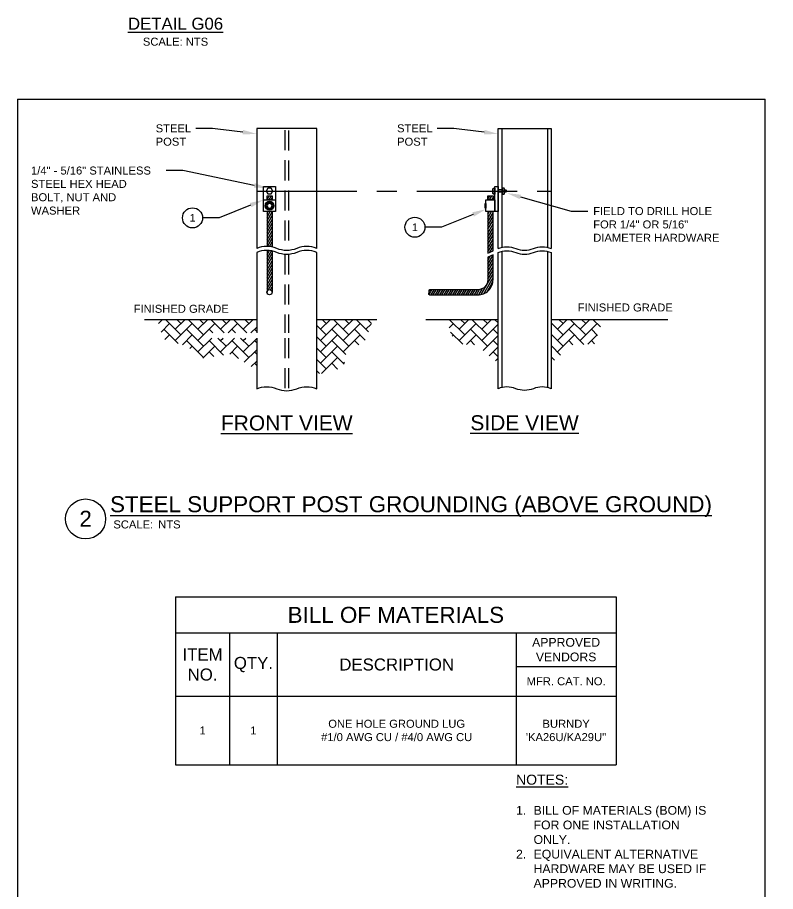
# Model space of a CAD drawing. Header units: feet. Extents: x 0.3 to 98.5, y -18.6 to 31.5.
# Drawn here: x 9.64 to 19.1, y 20.57 to 31.48 of the extents above; entities that cross this region are included whole.
import ezdxf
from ezdxf import colors
from ezdxf.entities.mleader import LeaderData, LeaderLine
from ezdxf.enums import TextEntityAlignment as Align
from ezdxf.math import Vec2, Vec3

# ---------------------------------------------------------------- set-up
doc = ezdxf.new("R2010")
doc.units = ezdxf.units.FT
doc.header["$MEASUREMENT"] = 0
doc.linetypes.add('CENTER', pattern=[2, 1.25, -0.25, 0.25, -0.25])
doc.linetypes.add('HIDDEN', pattern=[0.375, 0.25, -0.125])
for name, color, linetype in [('E-DETL', 1, 'Continuous'), ('G-ANNO-TEXT', 1, 'Continuous'), ('G-ANNO-TEXT @ 1', 1, 'Continuous'), ('G-DIMS', 7, 'Continuous')]:
    doc.layers.add(name, color=color, linetype=linetype)
doc.styles.add('NEI-A', font='arial.ttf')
doc.styles.get("Standard").update_dxf_attribs({"font": 'arial.ttf'})
pattern_1 = [(60, (-31.090365, -8.899585), (-0.02029747, 0.01171875), [])]

# ---------------------------------------------------------------- blocks, each defined once
blk = doc.blocks.new('_TagCircle')
at = {"color": 0, "linetype": 'ByBlock', "lineweight": -2, "transparency": 16777216}
blk.add_circle((0, 0), 0.125, dxfattribs=at)
at = {"color": 0, "transparency": 16777216, "style": 'NEI-A'}
blk.add_attdef('TAGNUMBER', text='', height=0.09375, dxfattribs=at).set_placement((0, -0.046875), align=Align.CENTER)
blk = doc.blocks.new('TRACKER_SUPPORT_POST_GROUNDING')
at = {"layer": 'E-DETL', "linetype": 'Continuous'}
h = blk.add_hatch(dxfattribs=at)
h.set_pattern_fill('ANSI31', color=3, scale=0.1875, angle=15)
h.set_pattern_definition([(60, (-31.380125, -8.899585), (-0.02029747, 0.01171875), [])])
h.paths.add_polyline_path([(1.529, 1.543), (1.529, 1.494), (1.594, 1.494), (1.594, 1.543)])
h = blk.add_hatch(dxfattribs=at)
h.set_pattern_fill('ANSI31', color=3, scale=0.1875, angle=15)
h.set_pattern_definition(pattern_1)
h.paths.add_polyline_path([(4.285, 1.544), (4.285, 1.495), (4.35, 1.495), (4.35, 1.544)])
at = {"layer": 'E-DETL'}
h = blk.add_hatch(dxfattribs=at)
h.set_pattern_fill('ANSI31', color=3, scale=0.1875, angle=15)
h.paths.add_polyline_path([(1.594, 1.348), (1.529, 1.348), (1.529, 0.912, -0.050428), (1.594, 0.904)])
at = {"layer": 'E-DETL', "linetype": 'Continuous'}
h = blk.add_hatch(dxfattribs=at)
h.set_pattern_fill('ANSI31', color=3, scale=0.1875, angle=15)
h.set_pattern_definition(pattern_1)
edge = h.paths.add_edge_path()
edge.add_arc((4.461, 0.524), 0.352, 108.3687, 119.9777, ccw=False)
edge.add_line((4.35, 0.858), (4.35, 1.348))
edge.add_line((4.35, 1.348), (4.285, 1.348))
edge.add_line((4.285, 1.348), (4.285, 0.829))
at = {"layer": 'E-DETL'}
h = blk.add_hatch(dxfattribs=at)
h.set_pattern_fill('ANSI31', color=3, scale=0.1875, angle=15)
h.paths.add_polyline_path([(1.594, 0.854, 0.050428), (1.529, 0.862), (1.529, 0.34, -1), (1.594, 0.34)])
h = blk.add_hatch(dxfattribs=at)
h.set_pattern_fill('ANSI31', color=3, scale=0.1875, angle=15)
h.set_pattern_definition([(60, (2.756166, 0.538673), (-0.02029747, 0.01171875), [])])
edge = h.paths.add_edge_path()
edge.add_line((4.35, 0.808), (4.285, 0.779))
edge.add_line((4.285, 0.779), (4.285, 0.497))
edge.add_arc((4.16, 0.497), 0.125, -90, 0, ccw=False)
edge.add_line((4.16, 0.372), (3.558, 0.372))
edge.add_line((3.558, 0.372), (3.556, 0.372))
edge.add_line((3.556, 0.372), (3.556, 0.372))
edge.add_line((3.556, 0.372), (3.557, 0.372))
edge.add_line((3.557, 0.372), (3.557, 0.372))
edge.add_line((3.557, 0.372), (3.557, 0.372))
edge.add_line((3.557, 0.372), (3.557, 0.372))
edge.add_line((3.557, 0.372), (3.557, 0.372))
edge.add_line((3.557, 0.372), (3.557, 0.372))
edge.add_line((3.557, 0.372), (3.558, 0.372))
edge.add_line((3.558, 0.372), (3.558, 0.372))
edge.add_line((3.558, 0.372), (3.558, 0.371))
edge.add_line((3.558, 0.371), (3.558, 0.371))
edge.add_line((3.558, 0.371), (3.558, 0.371))
edge.add_line((3.558, 0.371), (3.559, 0.371))
edge.add_line((3.559, 0.371), (3.559, 0.371))
edge.add_line((3.559, 0.371), (3.559, 0.371))
edge.add_line((3.559, 0.371), (3.559, 0.37))
edge.add_line((3.559, 0.37), (3.559, 0.37))
edge.add_line((3.559, 0.37), (3.56, 0.37))
edge.add_line((3.56, 0.37), (3.56, 0.37))
edge.add_line((3.56, 0.37), (3.56, 0.37))
edge.add_line((3.56, 0.37), (3.56, 0.369))
edge.add_line((3.56, 0.369), (3.56, 0.369))
edge.add_line((3.56, 0.369), (3.56, 0.369))
edge.add_line((3.56, 0.369), (3.561, 0.369))
edge.add_line((3.561, 0.369), (3.561, 0.368))
edge.add_line((3.561, 0.368), (3.561, 0.368))
edge.add_line((3.561, 0.368), (3.561, 0.368))
edge.add_line((3.561, 0.368), (3.561, 0.368))
edge.add_line((3.561, 0.368), (3.561, 0.367))
edge.add_line((3.561, 0.367), (3.561, 0.367))
edge.add_line((3.561, 0.367), (3.562, 0.367))
edge.add_line((3.562, 0.367), (3.562, 0.367))
edge.add_line((3.562, 0.367), (3.562, 0.366))
edge.add_line((3.562, 0.366), (3.562, 0.366))
edge.add_line((3.562, 0.366), (3.562, 0.366))
edge.add_line((3.562, 0.366), (3.562, 0.365))
edge.add_line((3.562, 0.365), (3.562, 0.365))
edge.add_line((3.562, 0.365), (3.563, 0.365))
edge.add_line((3.563, 0.365), (3.563, 0.364))
edge.add_line((3.563, 0.364), (3.563, 0.364))
edge.add_line((3.563, 0.364), (3.563, 0.364))
edge.add_line((3.563, 0.364), (3.563, 0.363))
edge.add_line((3.563, 0.363), (3.563, 0.363))
edge.add_line((3.563, 0.363), (3.563, 0.363))
edge.add_line((3.563, 0.363), (3.563, 0.362))
edge.add_line((3.563, 0.362), (3.563, 0.362))
edge.add_line((3.563, 0.362), (3.564, 0.362))
edge.add_line((3.564, 0.362), (3.564, 0.361))
edge.add_line((3.564, 0.361), (3.564, 0.361))
edge.add_line((3.564, 0.361), (3.564, 0.361))
edge.add_line((3.564, 0.361), (3.564, 0.36))
edge.add_line((3.564, 0.36), (3.564, 0.36))
edge.add_line((3.564, 0.36), (3.564, 0.36))
edge.add_line((3.564, 0.36), (3.564, 0.359))
edge.add_line((3.564, 0.359), (3.564, 0.359))
edge.add_line((3.564, 0.359), (3.564, 0.358))
edge.add_line((3.564, 0.358), (3.564, 0.358))
edge.add_line((3.564, 0.358), (3.564, 0.358))
edge.add_line((3.564, 0.358), (3.564, 0.357))
edge.add_line((3.564, 0.357), (3.564, 0.357))
edge.add_line((3.564, 0.357), (3.564, 0.357))
edge.add_line((3.564, 0.357), (3.564, 0.356))
edge.add_line((3.564, 0.356), (3.564, 0.356))
edge.add_line((3.564, 0.356), (3.564, 0.356))
edge.add_line((3.564, 0.356), (3.564, 0.355))
edge.add_line((3.564, 0.355), (3.564, 0.355))
edge.add_line((3.564, 0.355), (3.564, 0.355))
edge.add_line((3.564, 0.355), (3.564, 0.355))
edge.add_line((3.564, 0.355), (3.564, 0.354))
edge.add_line((3.564, 0.354), (3.564, 0.354))
edge.add_line((3.564, 0.354), (3.564, 0.354))
edge.add_line((3.564, 0.354), (3.564, 0.353))
edge.add_line((3.564, 0.353), (3.564, 0.353))
edge.add_line((3.564, 0.353), (3.564, 0.353))
edge.add_line((3.564, 0.353), (3.564, 0.352))
edge.add_line((3.564, 0.352), (3.564, 0.352))
edge.add_line((3.564, 0.352), (3.564, 0.352))
edge.add_line((3.564, 0.352), (3.564, 0.352))
edge.add_line((3.564, 0.352), (3.564, 0.351))
edge.add_line((3.564, 0.351), (3.564, 0.351))
edge.add_line((3.564, 0.351), (3.564, 0.351))
edge.add_line((3.564, 0.351), (3.563, 0.35))
edge.add_line((3.563, 0.35), (3.563, 0.35))
edge.add_line((3.563, 0.35), (3.563, 0.35))
edge.add_line((3.563, 0.35), (3.563, 0.35))
edge.add_line((3.563, 0.35), (3.563, 0.349))
edge.add_line((3.563, 0.349), (3.563, 0.349))
edge.add_line((3.563, 0.349), (3.563, 0.349))
edge.add_line((3.563, 0.349), (3.563, 0.349))
edge.add_line((3.563, 0.349), (3.563, 0.348))
edge.add_line((3.563, 0.348), (3.562, 0.348))
edge.add_line((3.562, 0.348), (3.562, 0.348))
edge.add_line((3.562, 0.348), (3.562, 0.348))
edge.add_line((3.562, 0.348), (3.562, 0.347))
edge.add_line((3.562, 0.347), (3.562, 0.347))
edge.add_line((3.562, 0.347), (3.562, 0.347))
edge.add_line((3.562, 0.347), (3.562, 0.347))
edge.add_line((3.562, 0.347), (3.561, 0.346))
edge.add_line((3.561, 0.346), (3.561, 0.346))
edge.add_line((3.561, 0.346), (3.561, 0.346))
edge.add_line((3.561, 0.346), (3.561, 0.346))
edge.add_line((3.561, 0.346), (3.561, 0.345))
edge.add_line((3.561, 0.345), (3.561, 0.345))
edge.add_line((3.561, 0.345), (3.561, 0.345))
edge.add_line((3.561, 0.345), (3.56, 0.345))
edge.add_line((3.56, 0.345), (3.56, 0.344))
edge.add_line((3.56, 0.344), (3.56, 0.344))
edge.add_line((3.56, 0.344), (3.56, 0.344))
edge.add_line((3.56, 0.344), (3.56, 0.344))
edge.add_line((3.56, 0.344), (3.56, 0.344))
edge.add_line((3.56, 0.344), (3.559, 0.343))
edge.add_line((3.559, 0.343), (3.559, 0.343))
edge.add_line((3.559, 0.343), (3.559, 0.343))
edge.add_line((3.559, 0.343), (3.559, 0.343))
edge.add_line((3.559, 0.343), (3.559, 0.342))
edge.add_line((3.559, 0.342), (3.558, 0.342))
edge.add_line((3.558, 0.342), (3.558, 0.342))
edge.add_line((3.558, 0.342), (3.558, 0.342))
edge.add_line((3.558, 0.342), (3.558, 0.342))
edge.add_line((3.558, 0.342), (3.558, 0.341))
edge.add_line((3.558, 0.341), (3.557, 0.341))
edge.add_line((3.557, 0.341), (3.557, 0.341))
edge.add_line((3.557, 0.341), (3.557, 0.341))
edge.add_line((3.557, 0.341), (3.557, 0.34))
edge.add_line((3.557, 0.34), (3.557, 0.34))
edge.add_line((3.557, 0.34), (3.557, 0.34))
edge.add_line((3.557, 0.34), (3.556, 0.34))
edge.add_line((3.556, 0.34), (3.556, 0.34))
edge.add_line((3.556, 0.34), (3.556, 0.339))
edge.add_line((3.556, 0.339), (3.556, 0.339))
edge.add_line((3.556, 0.339), (3.556, 0.339))
edge.add_line((3.556, 0.339), (3.555, 0.339))
edge.add_line((3.555, 0.339), (3.555, 0.338))
edge.add_line((3.555, 0.338), (3.555, 0.338))
edge.add_line((3.555, 0.338), (3.555, 0.338))
edge.add_line((3.555, 0.338), (3.555, 0.338))
edge.add_line((3.555, 0.338), (3.554, 0.338))
edge.add_line((3.554, 0.338), (3.554, 0.337))
edge.add_line((3.554, 0.337), (3.554, 0.337))
edge.add_line((3.554, 0.337), (3.554, 0.337))
edge.add_line((3.554, 0.337), (3.554, 0.337))
edge.add_line((3.554, 0.337), (3.554, 0.336))
edge.add_line((3.554, 0.336), (3.553, 0.336))
edge.add_line((3.553, 0.336), (3.553, 0.336))
edge.add_line((3.553, 0.336), (3.553, 0.336))
edge.add_line((3.553, 0.336), (3.553, 0.336))
edge.add_line((3.553, 0.336), (3.553, 0.335))
edge.add_line((3.553, 0.335), (3.552, 0.335))
edge.add_line((3.552, 0.335), (3.552, 0.335))
edge.add_line((3.552, 0.335), (3.552, 0.335))
edge.add_line((3.552, 0.335), (3.552, 0.334))
edge.add_line((3.552, 0.334), (3.552, 0.334))
edge.add_line((3.552, 0.334), (3.552, 0.334))
edge.add_line((3.552, 0.334), (3.551, 0.334))
edge.add_line((3.551, 0.334), (3.551, 0.333))
edge.add_line((3.551, 0.333), (3.551, 0.333))
edge.add_line((3.551, 0.333), (3.551, 0.333))
edge.add_line((3.551, 0.333), (3.551, 0.333))
edge.add_line((3.551, 0.333), (3.551, 0.333))
edge.add_line((3.551, 0.333), (3.551, 0.332))
edge.add_line((3.551, 0.332), (3.55, 0.332))
edge.add_line((3.55, 0.332), (3.55, 0.332))
edge.add_line((3.55, 0.332), (3.55, 0.332))
edge.add_line((3.55, 0.332), (3.55, 0.331))
edge.add_line((3.55, 0.331), (3.55, 0.331))
edge.add_line((3.55, 0.331), (3.55, 0.331))
edge.add_line((3.55, 0.331), (3.55, 0.331))
edge.add_line((3.55, 0.331), (3.55, 0.33))
edge.add_line((3.55, 0.33), (3.549, 0.33))
edge.add_line((3.549, 0.33), (3.549, 0.33))
edge.add_line((3.549, 0.33), (3.549, 0.329))
edge.add_line((3.549, 0.329), (3.549, 0.329))
edge.add_line((3.549, 0.329), (3.549, 0.329))
edge.add_line((3.549, 0.329), (3.549, 0.329))
edge.add_line((3.549, 0.329), (3.549, 0.328))
edge.add_line((3.549, 0.328), (3.549, 0.328))
edge.add_line((3.549, 0.328), (3.549, 0.328))
edge.add_line((3.549, 0.328), (3.549, 0.328))
edge.add_line((3.549, 0.328), (3.549, 0.327))
edge.add_line((3.549, 0.327), (3.548, 0.327))
edge.add_line((3.548, 0.327), (3.548, 0.327))
edge.add_line((3.548, 0.327), (3.548, 0.326))
edge.add_line((3.548, 0.326), (3.548, 0.326))
edge.add_line((3.548, 0.326), (3.548, 0.326))
edge.add_line((3.548, 0.326), (3.548, 0.326))
edge.add_line((3.548, 0.326), (3.548, 0.325))
edge.add_line((3.548, 0.325), (3.548, 0.325))
edge.add_line((3.548, 0.325), (3.548, 0.325))
edge.add_line((3.548, 0.325), (3.548, 0.324))
edge.add_line((3.548, 0.324), (3.548, 0.324))
edge.add_line((3.548, 0.324), (3.548, 0.324))
edge.add_line((3.548, 0.324), (3.548, 0.323))
edge.add_line((3.548, 0.323), (3.548, 0.323))
edge.add_line((3.548, 0.323), (3.548, 0.323))
edge.add_line((3.548, 0.323), (3.548, 0.322))
edge.add_line((3.548, 0.322), (3.548, 0.322))
edge.add_line((3.548, 0.322), (3.548, 0.322))
edge.add_line((3.548, 0.322), (3.548, 0.321))
edge.add_line((3.548, 0.321), (3.548, 0.321))
edge.add_line((3.548, 0.321), (3.548, 0.321))
edge.add_line((3.548, 0.321), (3.548, 0.32))
edge.add_line((3.548, 0.32), (3.548, 0.32))
edge.add_line((3.548, 0.32), (3.548, 0.32))
edge.add_line((3.548, 0.32), (3.548, 0.319))
edge.add_line((3.548, 0.319), (3.549, 0.319))
edge.add_line((3.549, 0.319), (3.549, 0.319))
edge.add_line((3.549, 0.319), (3.549, 0.318))
edge.add_line((3.549, 0.318), (3.549, 0.318))
edge.add_line((3.549, 0.318), (3.549, 0.317))
edge.add_line((3.549, 0.317), (3.549, 0.317))
edge.add_line((3.549, 0.317), (3.549, 0.317))
edge.add_line((3.549, 0.317), (3.549, 0.316))
edge.add_line((3.549, 0.316), (3.549, 0.316))
edge.add_line((3.549, 0.316), (3.549, 0.316))
edge.add_line((3.549, 0.316), (3.549, 0.315))
edge.add_line((3.549, 0.315), (3.55, 0.315))
edge.add_line((3.55, 0.315), (3.55, 0.315))
edge.add_line((3.55, 0.315), (3.55, 0.314))
edge.add_line((3.55, 0.314), (3.55, 0.314))
edge.add_line((3.55, 0.314), (3.55, 0.314))
edge.add_line((3.55, 0.314), (3.55, 0.313))
edge.add_line((3.55, 0.313), (3.55, 0.313))
edge.add_line((3.55, 0.313), (3.55, 0.313))
edge.add_line((3.55, 0.313), (3.551, 0.313))
edge.add_line((3.551, 0.313), (3.551, 0.312))
edge.add_line((3.551, 0.312), (3.551, 0.312))
edge.add_line((3.551, 0.312), (3.551, 0.312))
edge.add_line((3.551, 0.312), (3.551, 0.311))
edge.add_line((3.551, 0.311), (3.551, 0.311))
edge.add_line((3.551, 0.311), (3.551, 0.311))
edge.add_line((3.551, 0.311), (3.552, 0.311))
edge.add_line((3.552, 0.311), (3.552, 0.31))
edge.add_line((3.552, 0.31), (3.552, 0.31))
edge.add_line((3.552, 0.31), (3.552, 0.31))
edge.add_line((3.552, 0.31), (3.552, 0.31))
edge.add_line((3.552, 0.31), (3.552, 0.309))
edge.add_line((3.552, 0.309), (3.553, 0.309))
edge.add_line((3.553, 0.309), (3.553, 0.309))
edge.add_line((3.553, 0.309), (3.553, 0.309))
edge.add_line((3.553, 0.309), (3.553, 0.309))
edge.add_line((3.553, 0.309), (3.553, 0.308))
edge.add_line((3.553, 0.308), (3.554, 0.308))
edge.add_line((3.554, 0.308), (3.554, 0.308))
edge.add_line((3.554, 0.308), (3.554, 0.308))
edge.add_line((3.554, 0.308), (3.554, 0.308))
edge.add_line((3.554, 0.308), (3.554, 0.308))
edge.add_line((3.554, 0.308), (3.554, 0.308))
edge.add_line((3.554, 0.308), (3.555, 0.307))
edge.add_line((3.555, 0.307), (3.555, 0.307))
edge.add_line((3.555, 0.307), (3.555, 0.307))
edge.add_line((3.555, 0.307), (3.555, 0.307))
edge.add_line((3.555, 0.307), (3.555, 0.307))
edge.add_line((3.555, 0.307), (3.556, 0.307))
edge.add_line((3.556, 0.307), (3.556, 0.307))
edge.add_line((3.556, 0.307), (3.556, 0.307))
edge.add_line((3.556, 0.307), (3.556, 0.307))
edge.add_line((3.556, 0.307), (4.16, 0.307))
edge.add_arc((4.16, 0.497), 0.19, 270, 360)
edge.add_line((4.35, 0.497), (4.35, 0.808))
at = {"layer": 'E-DETL', "linetype": 'Continuous'}
h = blk.add_hatch(dxfattribs=at)
h.set_pattern_fill('AR-HBONE', color=9, scale=0.025)
h.set_pattern_definition([(45, (-31.38012, -8.89958), (1e-17, 0.14142136), [0.3, -0.1]), (135, (-31.30941, -8.82887), (1e-17, 0.14142136), [0.3, -0.1])])
edge = h.paths.add_edge_path()
edge.add_spline(control_points=[(0.8, -0.232), (0.796, -0.232), (0.788, -0.213), (0.796, -0.204), (0.8, -0.199), (0.804, -0.194), (0.812, -0.185), (0.804, -0.167), (0.8, -0.167)], knot_values=[0.134164, 0.134164, 0.134164, 0.134164, 0.156525, 0.178885, 0.178885, 0.178885, 0.201246, 0.223607, 0.223607, 0.223607, 0.223607], degree=3, periodic=0)
edge.add_spline(control_points=[(0.8, -0.199), (0.796, -0.194), (0.788, -0.185), (0.796, -0.167), (0.8, -0.167)], knot_values=[0.223607, 0.223607, 0.223607, 0.223607, 0.245967, 0.268328, 0.268328, 0.268328, 0.268328], degree=3, periodic=0)
edge.add_line((0.8, -0.167), (1.4, -0.167))
edge.add_line((1.4, -0.167), (1.4, 0))
edge.add_line((1.4, 0), (0.16, 0))
edge.add_line((0.16, 0), (0.234, -0.246))
edge.add_line((0.234, -0.246), (0.52, -0.33))
edge.add_line((0.52, -0.33), (0.729, -0.486))
edge.add_line((0.729, -0.486), (1.078, -0.429))
edge.add_line((1.078, -0.429), (1.4, -0.63))
edge.add_line((1.4, -0.63), (1.4, -0.232))
edge.add_line((1.4, -0.232), (0.8, -0.232))
h = blk.add_hatch(dxfattribs=at)
h.set_pattern_fill('AR-HBONE', color=9, scale=0.025)
h.set_pattern_definition([(45, (-30.98012, -8.89958), (1e-17, 0.14142136), [0.3, -0.1]), (135, (-30.90941, -8.82887), (1e-17, 0.14142136), [0.3, -0.1])])
h.paths.add_polyline_path([(2.85, 0), (2.15, 0), (2.15, -0.675), (2.277, -0.675), (2.485, -0.587), (2.523, -0.373), (2.743, -0.291)])
h = blk.add_hatch(dxfattribs=at)
h.set_pattern_fill('AR-HBONE', color=9, scale=0.025)
h.set_pattern_definition([(45, (-31.79674, -8.89958), (1e-17, 0.14142136), [0.3, -0.1]), (135, (-31.72602, -8.82887), (1e-17, 0.14142136), [0.3, -0.1])])
h.paths.add_polyline_path([(3.764, 0), (4.413, 0), (4.413, -0.545), (4.137, -0.315), (3.873, -0.307)])
h = blk.add_hatch(dxfattribs=at)
h.set_pattern_fill('AR-HBONE', color=9, scale=0.025)
h.set_pattern_definition([(45, (-31.13612, -8.89958), (1e-17, 0.14142136), [0.3, -0.1]), (135, (-31.06541, -8.82887), (1e-17, 0.14142136), [0.3, -0.1])])
h.paths.add_polyline_path([(5.723, 0), (5.074, 0), (5.074, -0.545), (5.35, -0.315), (5.614, -0.307)])
at = {"layer": 'E-DETL', "color": 7, "linetype": 'Continuous'}
for points in [[(2.15, 0.887), (2.15, 2.387), (1.4, 2.387), (1.4, 0.887)], [(4.413, 0.887), (4.413, 2.387), (5.074, 2.387), (5.074, 0.887)], [(4.459, 2.387), (4.459, 0.901)], [(5.028, 2.387), (5.028, 0.901)], [(1.4, 0.837), (1.4, -0.167)], [(4.459, 0.851), (4.459, -0.849)], [(5.028, 0.851), (5.028, -0.849)]]:
    blk.add_lwpolyline(points, dxfattribs=at)
at = {"layer": 'E-DETL', "color": 7, "linetype": 'HIDDEN'}
for points in [[(1.751, 2.363), (1.751, 0.863)], [(1.796, 2.362), (1.796, 0.862)], [(1.751, 0.813), (1.751, -0.167)], [(1.796, 0.812), (1.796, -0.167)]]:
    blk.add_lwpolyline(points, dxfattribs=at)
at = {"layer": 'E-DETL', "color": 4, "linetype": 'Continuous'}
for points in [[(1.485, 1.661), (1.637, 1.661), (1.637, 1.348), (1.485, 1.348)], [(1.582, 1.64), (1.54, 1.64), (1.519, 1.604), (1.54, 1.568), (1.582, 1.568), (1.603, 1.604)], [(4.374, 1.567), (4.353, 1.567), (4.348, 1.578), (4.348, 1.63), (4.353, 1.641), (4.374, 1.641)], [(4.374, 1.661), (4.413, 1.661), (4.413, 1.348), (4.374, 1.348)], [(4.468, 1.567), (4.488, 1.567), (4.493, 1.578), (4.493, 1.63), (4.488, 1.641), (4.468, 1.641)], [(1.578, 1.449), (1.545, 1.449), (1.529, 1.421), (1.545, 1.392), (1.578, 1.392), (1.594, 1.421)], [(4.25, 1.45), (4.261, 1.45), (4.261, 1.392), (4.25, 1.392)], [(4.261, 1.495), (4.374, 1.495), (4.374, 1.348), (4.261, 1.348)]]:
    blk.add_lwpolyline(points, close=True, dxfattribs=at)
at = {"layer": 'E-DETL', "color": 3, "linetype": 'Continuous'}
for points in [[(1.529, 1.543), (1.594, 1.543), (1.594, 1.494), (1.529, 1.494)], [(4.285, 1.544), (4.35, 1.544), (4.35, 1.495), (4.285, 1.495)]]:
    blk.add_lwpolyline(points, close=True, dxfattribs=at)
at = {"layer": 'E-DETL', "color": 4, "linetype": 'Continuous'}
for points in [[(4.35, 1.636, 0.22355), (4.353, 1.604, 0.22355), (4.35, 1.572, 0.94861)], [(4.491, 1.636, -0.22355), (4.488, 1.604, -0.22355), (4.491, 1.572, -0.94861)]]:
    blk.add_lwpolyline(points, format="xyb", dxfattribs=at)
for points in [[(4.353, 1.604), (4.374, 1.604)], [(4.468, 1.619), (4.413, 1.619)], [(4.468, 1.589), (4.413, 1.589)], [(4.488, 1.604), (4.468, 1.604)], [(4.494, 1.619), (4.509, 1.619), (4.512, 1.615), (4.512, 1.593), (4.509, 1.589), (4.494, 1.589)], [(1.485, 1.494), (1.637, 1.494)], [(0, 0), (1.4, 0)], [(2.15, 0), (2.9, 0)], [(3.513, 0), (4.413, 0)], [(5.074, 0), (6.53, 0)]]:
    blk.add_lwpolyline(points, dxfattribs=at)
at = {"layer": 'E-DETL', "color": 3, "linetype": 'Continuous'}
for points in [[(1.529, 1.348), (1.529, 0.912)], [(1.594, 1.348), (1.594, 0.904)], [(4.285, 1.348), (4.285, 0.829), (4.35, 0.858), (4.35, 1.348)], [(1.529, 0.862), (1.529, 0.34)], [(1.594, 0.854), (1.594, 0.34)]]:
    blk.add_lwpolyline(points, dxfattribs=at)
at = {"layer": 'E-DETL', "color": 7, "linetype": 'Continuous'}
for points in [[(2.15, 0.887, 0.2), (1.9, 0.887, -0.2), (1.65, 0.887, 0.2), (1.4, 0.887)], [(4.413, 0.887, -0.2), (4.633, 0.887, 0.2), (4.854, 0.887, -0.2), (5.074, 0.887)], [(2.15, 0.837, 0.2), (1.9, 0.837, -0.2), (1.65, 0.837, 0.2), (1.4, 0.837)], [(1.4, -0.232), (1.4, -0.864, -0.2), (1.65, -0.864, 0.2), (1.9, -0.864, -0.2), (2.15, -0.864), (2.15, 0.837)], [(4.413, 0.837, -0.2), (4.633, 0.837, 0.2), (4.854, 0.837, -0.2), (5.074, 0.837)], [(5.074, 0.837), (5.074, -0.864, 0.2), (4.854, -0.864, -0.2), (4.633, -0.864, 0.2), (4.413, -0.864), (4.413, 0.837)]]:
    blk.add_lwpolyline(points, format="xyb", dxfattribs=at)
at = {"layer": 'E-DETL', "color": 3, "linetype": 'Continuous'}
blk.add_lwpolyline([(3.556, 0.307), (4.16, 0.307, 0.414214), (4.35, 0.497), (4.35, 0.808), (4.285, 0.779), (4.285, 0.497, -0.414214), (4.16, 0.372), (3.556, 0.372)], format="xyb", dxfattribs=at)
at = {"layer": 'E-DETL', "linetype": 'HIDDEN'}
for points in [[(1.751, -0.232), (1.751, -0.888)], [(1.796, -0.232), (1.796, -0.888)]]:
    blk.add_lwpolyline(points, dxfattribs=at)
at = {"layer": 'E-DETL', "color": 4, "linetype": 'Continuous'}
for radius in [0.0551, 0.0418]:
    blk.add_circle((1.561, 1.421), radius, dxfattribs=at)
at = {"layer": 'E-DETL', "color": 3, "linetype": 'Continuous'}
blk.add_circle((1.561, 0.34), 0.0325, dxfattribs=at)
blk.add_open_spline([(3.556, 0.307), (3.552, 0.307), (3.544, 0.326), (3.552, 0.335), (3.556, 0.34), (3.56, 0.344), (3.568, 0.353), (3.556, 0.381), (3.544, 0.353), (3.552, 0.344), (3.556, 0.34)], degree=3, knots=[0.1341641, 0.1341641, 0.1341641, 0.1341641, 0.1565248, 0.1788854, 0.1788854, 0.1788854, 0.2012461, 0.2236068, 0.2459675, 0.268328, 0.268328, 0.268328, 0.268328], dxfattribs=at)
blk = doc.blocks.new('DETAIL_TITLE')
blk.add_circle((0.592, -0.513), 0.25)
at = {"style": 'NEI-A'}
blk.add_attdef('DETAIL_TITLE_001', (0.91, -0.485), '', height=0.2, dxfattribs=at)
at = {"style": 'NEI-A', "flags": 8}
blk.add_attdef('#', text='', height=0.2, dxfattribs=at).set_placement((0.592, -0.511), align=Align.MIDDLE_CENTER)
at = {"style": 'NEI-A'}
for tag, p in [('SCALE:', (0.939, -0.738)), ('1"_=_', (1.547, -0.738))]:
    blk.add_attdef(tag, text='', height=0.1, dxfattribs=at).set_placement(p, align=Align.BOTTOM_LEFT)
blk = doc.blocks.new('*T26')
at = {"layer": 'G-ANNO-TEXT', "color": 0, "linetype": 'ByBlock', "lineweight": -2, "transparency": 16777216}
for p, q in [((0, 0), (5.5, 0)), ((0, 0), (0, -2.095)), ((5.5, 0), (5.5, -2.095)), ((0, -0.45), (5.5, -0.45)), ((0.674, -0.45), (0.674, -2.095)), ((1.27, -0.45), (1.27, -2.095)), ((4.25, -0.45), (4.25, -2.095)), ((4.25, -0.867), (5.5, -0.867)), ((0, -1.24), (5.5, -1.24)), ((0, -2.095), (5.5, -2.095))]:
    blk.add_line(p, q, dxfattribs=at)
at = {"layer": 'G-ANNO-TEXT', "color": 0, "transparency": 16777216, "attachment_point": 5, "style": 'NEI-A'}
for s, insert, char_height, width in [('BILL OF MATERIALS', (2.75, -0.225), 0.2, 5.38), ('APPROVED VENDORS', (4.875, -0.659), 0.10938, 1.13), ('ITEM\\PNO.', (0.337, -0.845), 0.15, 0.55437), ('QTY.', (0.972, -0.845), 0.15, 0.47587), ('DESCRIPTION', (2.76, -0.845), 0.15, 2.85976), ('MFR. CAT. NO.', (4.875, -1.054), 0.1, 1.13), ('1', (0.337, -1.668), 0.1, 0.55437), ('1', (0.972, -1.668), 0.1, 0.47587), ('ONE HOLE GROUND LUG^J#1/0 AWG CU / #4/0 AWG CU', (2.76, -1.668), 0.1, 2.85976), ("BURNDY\\P'KA26U/KA29U''", (4.875, -1.668), 0.1, 1.13)]:
    blk.add_mtext(s, dxfattribs=dict(at, insert=insert, char_height=char_height, width=width))

msp = doc.modelspace()

# ---------------------------------------------------------------- linework, layer by layer
at = {"layer": 'Defpoints'}
msp.add_line((9.64337, 30.45974), (9.64337, 10.57905), dxfattribs=at)
for points in [[(9.64337, 30.45974), (18.97697, 30.45974)], [(28.31057, 20.51939), (28.31057, 0.63871), (18.97697, 0.63871), (18.97697, 30.45974)]]:
    msp.add_lwpolyline(points, dxfattribs=at)
at = {"layer": 'G-DIMS', "linetype": 'CENTER'}
msp.add_lwpolyline([(12.62871, 29.31373), (16.30242, 29.31373)], dxfattribs=at)

# ---------------------------------------------------------------- block references
msp.add_blockref('*T26', (11.61607, 24.2445))
at = {"layer": 'G-ANNO-TEXT @ 1'}
ref = msp.add_blockref('DETAIL_TITLE', (9.90128, 25.73156), dxfattribs=at)
ref.add_attrib('#', '2', dxfattribs={"layer": '0', "height": 0.2, "style": 'NEI-A'}).set_placement((10.49348, 25.22066), align=Align.MIDDLE_CENTER)
ref.add_attrib('DETAIL_TITLE_001', '%%USTEEL SUPPORT POST GROUNDING (ABOVE GROUND)', (10.79863, 25.30287), dxfattribs={"layer": '0', "height": 0.2, "style": 'NEI-A'})
ref.add_attrib('SCALE:', 'SCALE:', dxfattribs={"layer": '0', "height": 0.1, "style": 'NEI-A'}).set_placement((10.83993, 25.1999), align=Align.TOP_LEFT)
ref.add_attrib('1"_=_', 'NTS', dxfattribs={"layer": '0', "height": 0.1, "style": 'NEI-A'}).set_placement((11.39966, 25.1999), align=Align.TOP_LEFT)

# ---------------------------------------------------------------- texts
at = {"layer": 'G-ANNO-TEXT', "style": 'NEI-A'}
for s, width, gutter_width, heights, insert, char_height, attachment_point in [('{\\H0.6x;\\LDETAIL G06\\l\\P\\H0.66667x;SCALE: NTS}', 2.1770987, 0.54688, [0], (11.61607, 31.30372), 0.25, 5), ('FINISHED GRADE', 1.4126364, 0.54688, [0], (11.09312, 27.89313), 0.1, 1), ('FINISHED GRADE', 1.4820381, 0.54688, [0], (16.63508, 27.90972), 0.1, 1), ('{\\LFRONT VIEW}', 1.6432034, 0.54688, [0], (13.00371, 26.32085), 0.1875, 8), ('{\\LSIDE VIEW}', 1.6432034, 0.54688, [0], (15.97211, 26.32383), 0.1875, 8), ('{\\H1.1429x;\\LNOTES:}\\P\\P\\pi-0.21875,l0.21875,t0.21875;1.^IBILL OF MATERIALS (BOM) IS FOR ONE INSTALLATION ONLY.\\P2.^IEQUIVALENT ALTERNATIVE HARDWARE MAY BE USED IF APPROVED IN WRITING.', 2.5351883, 0.9375, [1.37891], (15.86607, 22.02455), 0.109375, 1)]:
    msp.add_mtext_dynamic_manual_height_columns(s, width=width, gutter_width=gutter_width, heights=heights, dxfattribs=dict(at, insert=insert, char_height=char_height, attachment_point=attachment_point))

# ---------------------------------------------------------------- leaders
at = {"layer": 'G-ANNO-TEXT'}
ml = msp.add_multileader_block('Standard', dxfattribs=at)
ml.set_content('_TagCircle', color=256)
ml.set_attribute('TAGNUMBER', '1', width=0)
ml.set_leader_properties()
ml.build(insert=Vec2(0, 0))
ml.multileader.update_dxf_attribs({"dogleg_length": 0.20776, "arrow_head_size": 0.17313})
ctx = ml.context
ctx.base_point, ctx.char_height, ctx.arrow_head_size, ctx.landing_gap_size, ctx.plane_origin = Vec3(11.70319, 28.97896), 0.1, 0.17313, 0.0625, Vec3(12.50759, 28.03773)
notes = []
notes.append((ctx, [(1, (1, 1, 0), (12.16095, 28.97896), (-1, 0), 0.20776, [(0, [(12.71392, 29.20383)], 0, [])])]))
ctx.block.insert = Vec3(11.82819, 28.97896)
ml = msp.add_multileader_block('Standard', dxfattribs=at)
ml.set_content('_TagCircle', color=256)
ml.set_attribute('TAGNUMBER', '1', width=0)
ml.set_leader_properties()
ml.build(insert=Vec2(0, 0))
ml.multileader.update_dxf_attribs({"dogleg_length": 0.20776, "arrow_head_size": 0.17313})
ctx = ml.context
ctx.base_point, ctx.char_height, ctx.arrow_head_size, ctx.landing_gap_size, ctx.plane_origin = Vec3(14.47855, 28.86173), 0.1, 0.17313, 0.0625, Vec3(15.28295, 27.92051)
notes.append((ctx, [(1, (1, 1, 0), (14.93631, 28.86173), (-1, 0), 0.20776, [(0, [(15.48928, 29.08661)], 0, [])])]))
ctx.block.insert = Vec3(14.60355, 28.86173)
for ctx, leaders in notes:
    for number, flags, end, landing, length, lines in leaders:
        leader = LeaderData()
        leader.index, (leader.has_last_leader_line, leader.has_dogleg_vector, leader.attachment_direction) = number, flags
        leader.last_leader_point, leader.dogleg_vector, leader.dogleg_length = Vec3(end), Vec3(landing), length
        for number, points, colour, breaks in lines:
            line = LeaderLine()
            line.index, line.vertices, line.color, line.breaks = number, Vec3.list(points), colors.encode_raw_color(colour), breaks
            leader.lines.append(line)
        ctx.leaders.append(leader)

# ---------------------------------------------------------------- next in the draw order: leaders
ml = msp.add_multileader_mtext('Standard', dxfattribs=at)
ml.set_content('FIELD TO DRILL HOLE FOR 1/4" OR 5/16" DIAMETER HARDWARE', color=256, style='NEI-A')
ml.set_leader_properties()
ml.build(insert=Vec2(0, 0))
ml.multileader.update_dxf_attribs({"dogleg_length": 0.20776, "arrow_head_size": 0.17313})
ctx = ml.context
ctx.base_point, ctx.char_height, ctx.arrow_head_size, ctx.landing_gap_size, ctx.plane_origin = Vec3(16.76017, 29.06373), 0.1, 0.17313, 0.06925, Vec3(16.10543, 30.5274)
notes = []
notes.append((ctx, [(0, (1, 1, 0), (16.55242, 29.06373), (1, 0), 0.20776, [(0, [(15.75306, 29.28758)], 0, [])])]))
ctx.mtext.insert, ctx.mtext.width, ctx.mtext.line_spacing_style, ctx.mtext.flow_direction = Vec3(16.82942, 29.11373), 1.8052604, 2, 5
ctx.mtext.has_bg_fill, ctx.mtext.bg_color, ctx.mtext.bg_scale_factor, ctx.mtext.bg_transparency, ctx.mtext.use_window_bg_color = 1, -1073741824, 1.5, 0, 1
for ctx, leaders in notes:
    for number, flags, end, landing, length, lines in leaders:
        leader = LeaderData()
        leader.index, (leader.has_last_leader_line, leader.has_dogleg_vector, leader.attachment_direction) = number, flags
        leader.last_leader_point, leader.dogleg_vector, leader.dogleg_length = Vec3(end), Vec3(landing), length
        for number, points, colour, breaks in lines:
            line = LeaderLine()
            line.index, line.vertices, line.color, line.breaks = number, Vec3.list(points), colors.encode_raw_color(colour), breaks
            leader.lines.append(line)
        ctx.leaders.append(leader)

# ---------------------------------------------------------------- next in the draw order: block references
at = {"layer": 'E-DETL'}
msp.add_blockref('TRACKER_SUPPORT_POST_GROUNDING', (11.22871, 27.70972), dxfattribs=at)

# ---------------------------------------------------------------- next in the draw order: leaders
at = {"layer": 'G-ANNO-TEXT'}
ml = msp.add_multileader_mtext('Standard', dxfattribs=at)
ml.set_content('STEEL POST', color=256, style='NEI-A')
ml.set_leader_properties()
ml.build(insert=Vec2(0, 0))
ml.multileader.update_dxf_attribs({"dogleg_length": 0.20776, "arrow_head_size": 0.17313})
ctx = ml.context
ctx.base_point, ctx.char_height, ctx.arrow_head_size, ctx.landing_gap_size, ctx.plane_origin = Vec3(11.29889, 30.09637), 0.1, 0.17313, 0.06925, Vec3(11.44768, 33.23003)
notes = []
notes.append((ctx, [(0, (1, 1, 0), (12.07646, 30.09637), (-1, 0), 0.20776, [(0, [(12.62871, 30.02754)], 0, [])])]))
ctx.mtext.insert, ctx.mtext.width, ctx.mtext.line_spacing_style, ctx.mtext.flow_direction = Vec3(11.36814, 30.14722), 0.7885938, 2, 5
ctx.mtext.has_bg_fill, ctx.mtext.bg_color, ctx.mtext.bg_scale_factor, ctx.mtext.bg_transparency, ctx.mtext.use_window_bg_color = 1, -1073741824, 1.5, 0, 1
ml = msp.add_multileader_mtext('Standard', dxfattribs=at)
ml.set_content('STEEL POST', color=256, style='NEI-A')
ml.set_leader_properties()
ml.build(insert=Vec2(0, 0))
ml.multileader.update_dxf_attribs({"dogleg_length": 0.20776, "arrow_head_size": 0.17313})
ctx = ml.context
ctx.base_point, ctx.char_height, ctx.arrow_head_size, ctx.landing_gap_size, ctx.plane_origin = Vec3(14.31198, 30.09637), 0.1, 0.17313, 0.06925, Vec3(14.46077, 33.23003)
notes.append((ctx, [(0, (1, 1, 0), (15.08955, 30.09637), (-1, 0), 0.20776, [(0, [(15.6418, 30.02754)], 0, [])])]))
ctx.mtext.insert, ctx.mtext.width, ctx.mtext.line_spacing_style, ctx.mtext.flow_direction = Vec3(14.38123, 30.14722), 0.7885938, 2, 5
ctx.mtext.has_bg_fill, ctx.mtext.bg_color, ctx.mtext.bg_scale_factor, ctx.mtext.bg_transparency, ctx.mtext.use_window_bg_color = 1, -1073741824, 1.5, 0, 1
ml = msp.add_multileader_mtext('Standard', dxfattribs=at)
ml.set_content('1/4" - 5/16" STAINLESS STEEL HEX HEAD BOLT, NUT AND WASHER', color=256, style='NEI-A')
ml.set_leader_properties()
ml.build(insert=Vec2(0, 0))
ml.multileader.update_dxf_attribs({"dogleg_length": 0.20776, "arrow_head_size": 0.17313})
ctx = ml.context
ctx.base_point, ctx.char_height, ctx.arrow_head_size, ctx.landing_gap_size, ctx.plane_origin = Vec3(9.74277, 29.56924), 0.1, 0.17313, 0.06925, Vec3(11.54048, 31.81739)
notes.append((ctx, [(0, (1, 1, 0), (11.70841, 29.56924), (-1, 0), 0.20776, [(0, [(12.76896, 29.34988)], 0, [])])]))
ctx.mtext.insert, ctx.mtext.width, ctx.mtext.line_spacing_style, ctx.mtext.flow_direction = Vec3(9.81203, 29.6201), 1.626648, 2, 5
ctx.mtext.has_bg_fill, ctx.mtext.bg_color, ctx.mtext.bg_scale_factor, ctx.mtext.bg_transparency, ctx.mtext.use_window_bg_color = 1, -1073741824, 1.5, 0, 1
for ctx, leaders in notes:
    for number, flags, end, landing, length, lines in leaders:
        leader = LeaderData()
        leader.index, (leader.has_last_leader_line, leader.has_dogleg_vector, leader.attachment_direction) = number, flags
        leader.last_leader_point, leader.dogleg_vector, leader.dogleg_length = Vec3(end), Vec3(landing), length
        for number, points, colour, breaks in lines:
            line = LeaderLine()
            line.index, line.vertices, line.color, line.breaks = number, Vec3.list(points), colors.encode_raw_color(colour), breaks
            leader.lines.append(line)
        ctx.leaders.append(leader)

doc.saveas('drawing.dxf')
